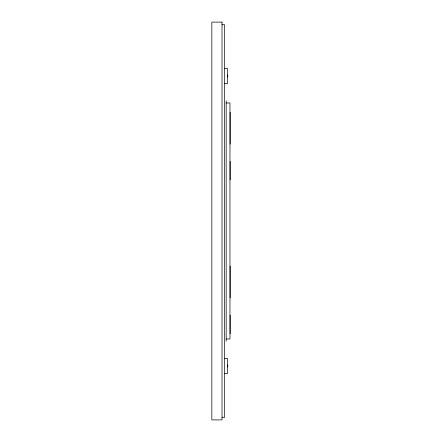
<?xml version="1.0" encoding="UTF-8"?>
<svg xmlns="http://www.w3.org/2000/svg" width="442" height="442" viewBox="0 0 442 442"><rect width="100%" height="100%" fill="white"/><g stroke="black" fill="none" stroke-linecap="round" stroke-linejoin="round"><path stroke-width="0.66" d="M222.017 24.752L224.669 24.752L224.669 417.248L222.017 417.248M224.669 68.51L227.586 68.51L227.586 83.538L224.669 83.538M226.171 102.986L229.973 102.986L229.973 339.014L226.171 339.014M224.669 358.462L227.586 358.462L227.586 373.49L224.669 373.49M230.149 112.268L230.149 144.092M230.149 161.33L230.149 179.894M230.149 266.084L230.149 297.908M230.149 315.146L230.149 333.71M227.763 74.963L227.763 77.085M227.763 364.915L227.763 367.037M226.171 100.776L226.171 341.224M222.017 22.1L211.851 22.1L211.851 419.9L222.017 419.9L222.017 22.1"/></g></svg>
